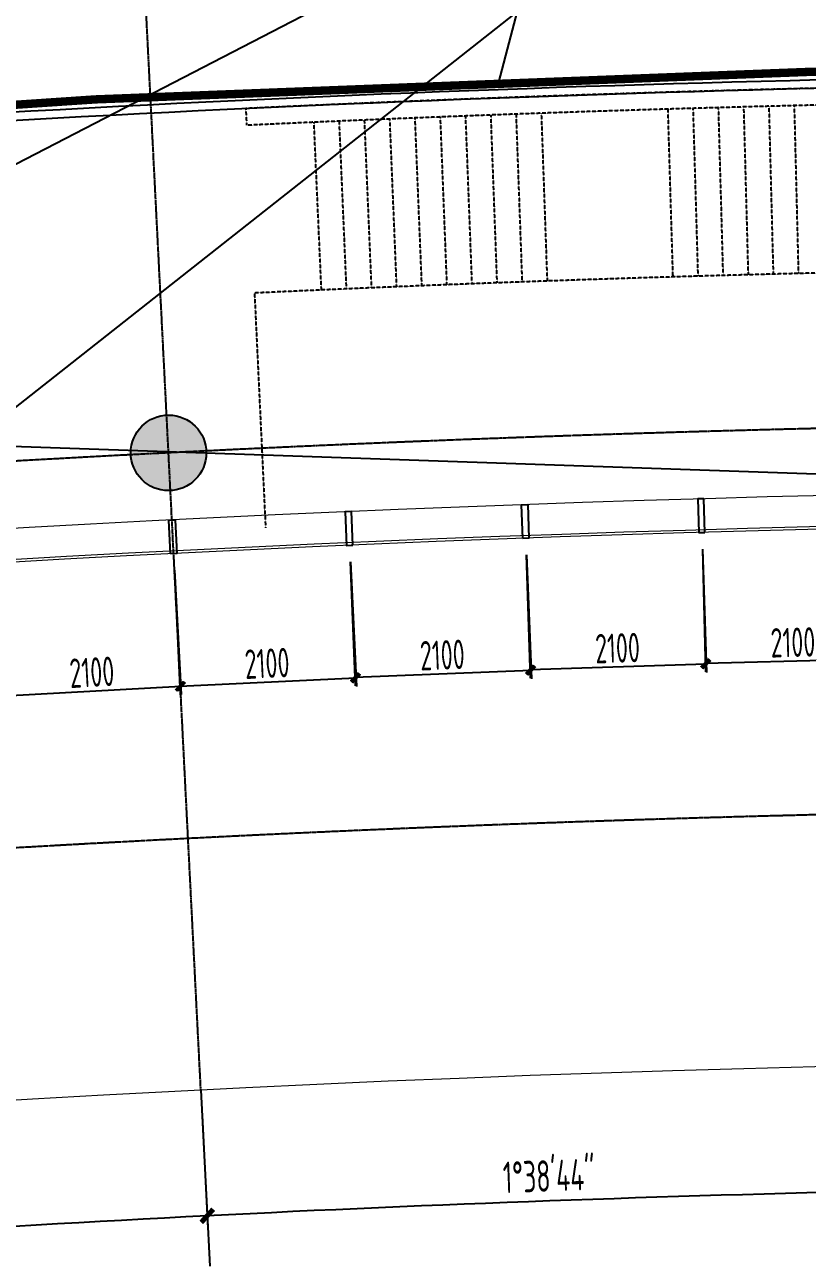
# Model space of a CAD drawing. Header units: millimetres. Extents: x 11515858 to 24947533, y -12784974 to -6116114.
# Drawn here: x 11762143 to 11771468, y -6410509 to -6395756 of the extents above; entities that cross this region are included whole.
import ezdxf

# ---------------------------------------------------------------- set-up
doc = ezdxf.new("R2010")
doc.units = ezdxf.units.MM
doc.header["$LTSCALE"] = 10
for name, pattern in [('A2-RG-AXIS$0$CENTER', [2, 1.25, -0.25, 0.25, -0.25]), ('A2-RG-AXIS$0$DOTE', [2.42, 2, -0.2, 0.02, -0.2]), ('A2-RI-F2$0$DASHDOT2', [0.5, 0.25, -0.125, 0, -0.125]), ('A2-RI-F2$0$DASHED2', [0.375, 0.25, -0.125]), ('A2-RV-F2$0$HIDDEN2', [0.1875, 0.125, -0.0625])]:
    doc.linetypes.add(name, pattern=pattern)
for name, color, linetype in [('A2-RB-F2$0$A-DIMS-100', 1, 'Continuous'), ('A2-RG-AXIS$0$A-AXIS', 1, 'Continuous'), ('A2-RG-AXIS$0$A-DIMS-100', 1, 'Continuous'), ('A2-RG-AXIS$0$A-GRID', 1, 'A2-RG-AXIS$0$CENTER'), ('A2-RI-F2$0$A-DOOR-ROLL', 2, 'A2-RI-F2$0$DASHED2'), ('A2-RI-F2$0$A-STRS', 50, 'Continuous'), ('A2-RI-F2$0$A-STRS-HRAL', 80, 'Continuous'), ('A2-RI-F2$0$A-SYMB', 4, 'Continuous'), ('A2-RI-F2$0$A-SYMB-VOID', 35, 'Continuous'), ('A2-RI-F2$0$an-wndw-mull-v', 3, 'Continuous'), ('A2-RS-F2$0$A-HATH-GRAY', 8, 'Continuous'), ('A2-RS-F2$0$A-WALL-CONC', 6, 'Continuous'), ('A2-RV-F2$0$an-flor-abov', 2, 'A2-RV-F2$0$HIDDEN2')]:
    doc.layers.add(name, color=color, linetype=linetype)
for name, color, linetype, lineweight in [('A2-RI-F2$0$A-DETL-LLIN', 3, 'Continuous', 5), ('A2-RI-F2$0$A-FLOR-STRS', 2, 'Continuous', 5), ('A2-RI-F2$0$A-GLAZ', 140, 'Continuous', 5)]:
    doc.layers.add(name, color=color, linetype=linetype, lineweight=lineweight)
doc.styles.add('A2-RB-F2$0$XD2008', font='hzs.shx', dxfattribs={"width": 0.7, "bigfont": 'hztxt.shx'})
doc.styles.add('A2-RG-AXIS$0$XD2008', font='hzs.shx', dxfattribs={"width": 0.7, "bigfont": 'hztxt.shx'})
doc.dimstyles.new('A2-RB-F2$0$XD100$0', dxfattribs={"dimscale": 100, "dimtxt": 3.5, "dimasz": 1, "dimexe": 1, "dimexo": 2, "dimgap": 0.5, "dimtad": 1, "dimdec": 0, "dimdsep": 46, "dimtxsty": 'A2-RB-F2$0$XD2008', "dimblk1": 'A2-RB-F2$0$_ArchTick', "dimblk2": 'A2-RB-F2$0$_ArchTick', "dimsah": 1, "dimcen": 2.5, "dimclrt": 4, "dimaunit": 1, "dimadec": 0, "dimazin": 0, "dimtfac": 1, "dimtdec": 0, "dimtix": 1, "dimtmove": 1, "dimatfit": 3, "dimfxl": 0, "dimtolj": 1, "dimtzin": 0, "dimarcsym": 0})
doc.dimstyles.new('A2-RG-AXIS$0$XD150', dxfattribs={"dimscale": 300, "dimtxt": 2.5, "dimasz": 1.5, "dimexe": 1, "dimexo": 2, "dimgap": 0.5, "dimtad": 1, "dimdec": 0, "dimdsep": 46, "dimtxsty": 'A2-RG-AXIS$0$XD2008', "dimcen": 2.5, "dimclrt": 4, "dimaunit": 1, "dimadec": 3, "dimazin": 0, "dimtfac": 1, "dimtdec": 0, "dimtmove": 2, "dimatfit": 3, "dimfxl": 0, "dimtolj": 1, "dimtzin": 0, "dimarcsym": 0})

# ---------------------------------------------------------------- blocks, each defined once
blk = doc.blocks.new('A2-RG-AXIS$0$_ArchTick')
at = {"color": 0, "linetype": 'ByBlock', "const_width": 0.4}
blk.add_lwpolyline([(-0.5, -0.5), (0.5, 0.5)], dxfattribs=at)
blk = doc.blocks.new('*D1272')
at = {"layer": 'A2-RG-AXIS$0$A-DIMS-100', "color": 0, "lineweight": -2, "ltscale": 3, "transparency": 16777216}
for p, q in [((11764257, -6408745), (11764325, -6410094)), ((11756067, -6409279), (11756174, -6410624))]:
    blk.add_line(p, q, dxfattribs=at)
blk.add_arc((11778731, -6694179), 284600, 92.90285, 94.54827, dxfattribs=at)
at = {"layer": 'Defpoints', "color": 0, "ltscale": 3, "transparency": 16777216}
for p in [(11764242, -6408446), (11756043, -6408980), (11761598, -6410095), (11778731, -6694179)]:
    blk.add_point(p, dxfattribs=at)
at = {"layer": 'A2-RG-AXIS$0$A-DIMS-100', "color": 0, "lineweight": -2, "ltscale": 3, "transparency": 16777216, "xscale": 150, "yscale": 150, "zscale": 150}
for p, rotation in [((11764318, -6409944), 2.902847624927414), ((11756162, -6410475), 184.5482663924224)]:
    blk.add_blockref('A2-RG-AXIS$0$_ArchTick', p, dxfattribs=dict(at, rotation=rotation))
at = {"layer": 'A2-RG-AXIS$0$A-DIMS-100', "color": 4, "ltscale": 3, "transparency": 16777216, "insert": (11760219, -6409883), "char_height": 375, "attachment_point": 5, "rotation": 3.7256, "style": 'A2-RG-AXIS$0$XD2008'}
blk.add_mtext('\\A1;1°38\'44"', dxfattribs=at)
blk = doc.blocks.new('*D1241')
at = {"layer": 'A2-RG-AXIS$0$A-DIMS-100', "color": 0, "lineweight": -2, "ltscale": 3, "transparency": 16777216}
for p, q in [((11772459, -6408448), (11772489, -6409797)), ((11764257, -6408745), (11764325, -6410094))]:
    blk.add_line(p, q, dxfattribs=at)
blk.add_arc((11778731, -6694179), 284600, 91.25743, 92.90285, dxfattribs=at)
at = {"layer": 'Defpoints', "color": 0, "ltscale": 3, "transparency": 16777216}
for p in [(11772452, -6408148), (11764242, -6408446), (11769762, -6409720), (11778731, -6694179)]:
    blk.add_point(p, dxfattribs=at)
at = {"layer": 'A2-RG-AXIS$0$A-DIMS-100', "color": 0, "lineweight": -2, "ltscale": 3, "transparency": 16777216, "xscale": 150, "yscale": 150, "zscale": 150}
for p, rotation in [((11772485, -6409647), 1.257427168479658), ((11764318, -6409944), 182.9028459285604)]:
    blk.add_blockref('A2-RG-AXIS$0$_ArchTick', p, dxfattribs=dict(at, rotation=rotation))
at = {"layer": 'A2-RG-AXIS$0$A-DIMS-100', "color": 4, "ltscale": 3, "transparency": 16777216, "insert": (11768390, -6409468), "char_height": 375, "attachment_point": 5, "rotation": 2.0801, "style": 'A2-RG-AXIS$0$XD2008'}
blk.add_mtext('\\A1;1°38\'44"', dxfattribs=at)
blk = doc.blocks.new('A2-RV-F2')
at = {"layer": 'A2-RV-F2$0$an-flor-abov', "ltscale": 2}
for points in [[(11779849, -6401431), (11779869, -6396429, 0.012677), (11764777, -6396754), (11764787, -6396954)], [(11764788, -6396954, -0.006503), (11772523, -6396692)], [(11773761, -6398669, 0.007515), (11764881, -6398952, 0.007515)]]:
    blk.add_lwpolyline(points, format="xyb", dxfattribs=at)
for points in [[(11769869, -6398760), (11769809, -6396761)], [(11770168, -6398751), (11770110, -6396752)], [(11770467, -6398743), (11770411, -6396743)], [(11770767, -6398734), (11770713, -6396735)], [(11771066, -6398726), (11771014, -6396727)], [(11771366, -6398719), (11771316, -6396719)], [(11765978, -6398902), (11765892, -6396904)], [(11766277, -6398890), (11766193, -6396891)], [(11766576, -6398877), (11766494, -6396879)], [(11766876, -6398865), (11766795, -6396867)], [(11767175, -6398853), (11767097, -6396855)], [(11767474, -6398842), (11767398, -6396843)], [(11767773, -6398830), (11767699, -6396832)], [(11768073, -6398819), (11768001, -6396821)], [(11768372, -6398809), (11768302, -6396810)], [(11765679, -6398916), (11765590, -6396917)], [(11764881, -6398952), (11765013, -6401750)]]:
    blk.add_lwpolyline(points, dxfattribs=at)
blk = doc.blocks.new('A2-RB-F2$0$_ArchTick')
at = {"color": 0, "linetype": 'ByBlock', "const_width": 0.4}
blk.add_lwpolyline([(-0.5, -0.5), (0.5, 0.5)], dxfattribs=at)
blk = doc.blocks.new('*D1815')
at = {"layer": 'A2-RB-F2$0$A-DIMS-100', "color": 0, "lineweight": -2, "transparency": 16777216}
for p, q in [((11761832, -6402368), (11761912, -6403850)), ((11763929, -6402254), (11764009, -6403736)), ((11761907, -6403750), (11764004, -6403636))]:
    blk.add_line(p, q, dxfattribs=at)
at = {"layer": 'Defpoints', "color": 0, "transparency": 16777216}
for p in [(11763918, -6402054), (11761821, -6402168), (11764004, -6403636)]:
    blk.add_point(p, dxfattribs=at)
at = {"layer": 'A2-RB-F2$0$A-DIMS-100', "color": 0, "lineweight": -2, "transparency": 16777216, "xscale": 100, "yscale": 100, "zscale": 100}
for p, rotation in [((11761907, -6403750), 183.1085219503649), ((11764004, -6403636), 3.108521950364905)]:
    blk.add_blockref('A2-RB-F2$0$_ArchTick', p, dxfattribs=dict(at, rotation=rotation))
at = {"layer": 'A2-RB-F2$0$A-DIMS-100', "color": 4, "transparency": 16777216, "insert": (11762943, -6403469), "char_height": 350, "attachment_point": 5, "rotation": 3.1085, "style": 'A2-RB-F2$0$XD2008'}
blk.add_mtext('\\A1;2100', dxfattribs=at)
blk = doc.blocks.new('*D1816')
at = {"layer": 'A2-RB-F2$0$A-DIMS-100', "color": 0, "lineweight": -2, "transparency": 16777216}
for p, q in [((11770218, -6402003), (11770256, -6403465)), ((11772317, -6401949), (11772355, -6403411)), ((11772352, -6403311), (11770253, -6403365))]:
    blk.add_line(p, q, dxfattribs=at)
at = {"layer": 'Defpoints', "color": 0, "transparency": 16777216}
for p in [(11772312, -6401749), (11770213, -6401803), (11770253, -6403365)]:
    blk.add_point(p, dxfattribs=at)
at = {"layer": 'A2-RB-F2$0$A-DIMS-100', "color": 0, "lineweight": -2, "transparency": 16777216, "xscale": 100, "yscale": 100, "zscale": 100}
for p, rotation in [((11772352, -6403311), 1.481647512693893), ((11770253, -6403365), 181.4816475126939)]:
    blk.add_blockref('A2-RB-F2$0$_ArchTick', p, dxfattribs=dict(at, rotation=rotation))
at = {"layer": 'A2-RB-F2$0$A-DIMS-100', "color": 4, "transparency": 16777216, "insert": (11771297, -6403113), "char_height": 350, "attachment_point": 5, "rotation": 1.4816, "style": 'A2-RB-F2$0$XD2008'}
blk.add_mtext('\\A1;2100', dxfattribs=at)
blk = doc.blocks.new('*D1817')
at = {"layer": 'A2-RB-F2$0$A-DIMS-100', "color": 0, "lineweight": -2, "transparency": 16777216}
for p, q in [((11768120, -6402071), (11768168, -6403540)), ((11770219, -6402003), (11770267, -6403472)), ((11770264, -6403372), (11768165, -6403440))]:
    blk.add_line(p, q, dxfattribs=at)
at = {"layer": 'Defpoints', "color": 0, "transparency": 16777216}
for p in [(11768114, -6401871), (11770213, -6401803), (11768165, -6403440)]:
    blk.add_point(p, dxfattribs=at)
at = {"layer": 'A2-RB-F2$0$A-DIMS-100', "color": 0, "lineweight": -2, "transparency": 16777216, "xscale": 100, "yscale": 100, "zscale": 100}
for p, rotation in [((11768165, -6403440), 181.8558990192602), ((11770264, -6403372), 1.855899019260159)]:
    blk.add_blockref('A2-RB-F2$0$_ArchTick', p, dxfattribs=dict(at, rotation=rotation))
at = {"layer": 'A2-RB-F2$0$A-DIMS-100', "color": 4, "transparency": 16777216, "insert": (11769207, -6403181), "char_height": 350, "attachment_point": 5, "rotation": 1.8559, "style": 'A2-RB-F2$0$XD2008'}
blk.add_mtext('\\A1;2100', dxfattribs=at)
blk = doc.blocks.new('*D1818')
at = {"layer": 'A2-RB-F2$0$A-DIMS-100', "color": 0, "lineweight": -2, "transparency": 16777216}
for p, q in [((11768122, -6402071), (11768181, -6403547)), ((11766023, -6402155), (11766082, -6403631)), ((11768177, -6403447), (11766078, -6403531))]:
    blk.add_line(p, q, dxfattribs=at)
at = {"layer": 'Defpoints', "color": 0, "transparency": 16777216}
for p in [(11768114, -6401871), (11766015, -6401955), (11766078, -6403531)]:
    blk.add_point(p, dxfattribs=at)
at = {"layer": 'A2-RB-F2$0$A-DIMS-100', "color": 0, "lineweight": -2, "transparency": 16777216, "xscale": 100, "yscale": 100, "zscale": 100}
for p, rotation in [((11768177, -6403447), 2.285815484964377), ((11766078, -6403531), 182.2858154849644)]:
    blk.add_blockref('A2-RB-F2$0$_ArchTick', p, dxfattribs=dict(at, rotation=rotation))
at = {"layer": 'A2-RB-F2$0$A-DIMS-100', "color": 4, "transparency": 16777216, "insert": (11767119, -6403264), "char_height": 350, "attachment_point": 5, "rotation": 2.2858, "style": 'A2-RB-F2$0$XD2008'}
blk.add_mtext('\\A1;2100', dxfattribs=at)
blk = doc.blocks.new('*D1819')
at = {"layer": 'A2-RB-F2$0$A-DIMS-100', "color": 0, "lineweight": -2, "transparency": 16777216}
for p, q in [((11766025, -6402155), (11766095, -6403638)), ((11763927, -6402254), (11763997, -6403737)), ((11766090, -6403538), (11763992, -6403637))]:
    blk.add_line(p, q, dxfattribs=at)
at = {"layer": 'Defpoints', "color": 0, "transparency": 16777216}
for p in [(11763918, -6402054), (11766015, -6401955), (11763992, -6403637)]:
    blk.add_point(p, dxfattribs=at)
at = {"layer": 'A2-RB-F2$0$A-DIMS-100', "color": 0, "lineweight": -2, "transparency": 16777216, "xscale": 100, "yscale": 100, "zscale": 100}
for p, rotation in [((11766090, -6403538), 2.697172650766086), ((11763992, -6403637), 182.697172650766)]:
    blk.add_blockref('A2-RB-F2$0$_ArchTick', p, dxfattribs=dict(at, rotation=rotation))
at = {"layer": 'A2-RB-F2$0$A-DIMS-100', "color": 4, "transparency": 16777216, "insert": (11765031, -6403363), "char_height": 350, "attachment_point": 5, "rotation": 2.6972, "style": 'A2-RB-F2$0$XD2008'}
blk.add_mtext('\\A1;2100', dxfattribs=at)
blk = doc.blocks.new('A2-RS-F2')
at = {"layer": 'A2-RS-F2$0$A-HATH-GRAY', "ltscale": 3}
h = blk.add_hatch(color=256, dxfattribs=at)
h.paths.add_polyline_path([(11780371, -6378133), (11781371, -6378140), (11781380, -6376840), (11780380, -6376833)])
h.paths.add_polyline_path([(11771295, -6378216), (11772295, -6378194), (11772267, -6376895), (11771267, -6376916)])
h.paths.add_polyline_path([(11789445, -6378310), (11790445, -6378346), (11790491, -6377046), (11789491, -6377011)])
h.paths.add_polyline_path([(11794061, -6377996), (11794660, -6378034), (11794711, -6377236), (11794112, -6377197)])
h.paths.add_polyline_path([(11762226, -6378560), (11763225, -6378509), (11763159, -6377211), (11762160, -6377261)])
h.paths.add_polyline_path([(11756054, -6378846), (11756851, -6378783), (11756756, -6377587), (11755959, -6377650)])
h.paths.add_polyline_path([(11801644, -6378462), (11802243, -6378500), (11802294, -6377702), (11801696, -6377663)])
h.paths.add_polyline_path([(11751557, -6379698), (11752355, -6379635), (11752220, -6377940), (11751422, -6378003)])
h.paths.add_polyline_path([(11807664, -6379406), (11808460, -6379480), (11808572, -6378285), (11807775, -6378211)])
h.paths.add_polyline_path([(11816585, -6380403), (11817577, -6380525), (11817736, -6379235), (11816743, -6379113)])
h.paths.add_polyline_path([(11825579, -6381619), (11826568, -6381768), (11826763, -6380483), (11825774, -6380333)])
h.paths.add_polyline_path([(11793833, -6381539), (11794432, -6381577), (11794483, -6380779), (11793885, -6380740)])
h.paths.add_polyline_path([(11801417, -6382005), (11802015, -6382043), (11802067, -6381245), (11801468, -6381206)])
h.paths.add_polyline_path([(11834536, -6383085), (11835520, -6383263), (11835752, -6381984), (11834768, -6381806)])
h.paths.add_polyline_path([(11843442, -6384837), (11844420, -6385043), (11844688, -6383771), (11843710, -6383565)])
h.paths.add_polyline_path([(11849707, -6386048), (11850486, -6386227), (11850721, -6385255), (11849941, -6385076)])
h.paths.add_polyline_path([(11756691, -6386871), (11757489, -6386806), (11757394, -6385612), (11756597, -6385675)])
h.paths.add_polyline_path([(11752176, -6387474), (11752973, -6387410), (11752838, -6385716), (11752041, -6385779)])
h.paths.add_polyline_path([(11854132, -6387107), (11854912, -6387286), (11855146, -6386314), (11854366, -6386134)])
h.paths.add_polyline_path([(11793236, -6390821), (11793835, -6390859), (11793887, -6390061), (11793288, -6390022)])
h.paths.add_polyline_path([(11800820, -6391286), (11801419, -6391324), (11801470, -6390526), (11800871, -6390487)])
h.paths.add_polyline_path([(11847832, -6393825), (11848612, -6394005), (11848846, -6393033), (11848067, -6392853)])
h.paths.add_polyline_path([(11780263, -6394032), (11781263, -6394039), (11781272, -6392739), (11780272, -6392732)])
h.paths.add_polyline_path([(11771644, -6394112), (11772644, -6394090), (11772615, -6392791), (11771616, -6392812)])
h.paths.add_polyline_path([(11788881, -6394200), (11789880, -6394236), (11789926, -6392936), (11788927, -6392901)])
h.paths.add_polyline_path([(11793009, -6394364), (11793607, -6394402), (11793659, -6393604), (11793060, -6393565)])
h.paths.add_polyline_path([(11763031, -6394440), (11764030, -6394389), (11763964, -6393090), (11762965, -6393141)])
h.paths.add_polyline_path([(11757323, -6394797), (11758120, -6394731), (11758025, -6393537), (11757227, -6393600)])
h.paths.add_polyline_path([(11800592, -6394829), (11801191, -6394867), (11801242, -6394069), (11800643, -6394030)])
h.paths.add_polyline_path([(11852257, -6394884), (11853037, -6395064), (11853271, -6394091), (11852492, -6393912)])
h.paths.add_polyline_path([(11752786, -6395149), (11753584, -6395086), (11753449, -6393391), (11752652, -6393455)])
h.paths.add_polyline_path([(11806189, -6395237), (11806985, -6395311), (11807096, -6394116), (11806300, -6394042)])
h.paths.add_polyline_path([(11814656, -6396186), (11815648, -6396307), (11815806, -6395017), (11814813, -6394896)])
h.paths.add_polyline_path([(11823198, -6397340), (11824186, -6397490), (11824381, -6396205), (11823392, -6396055)])
h.paths.add_polyline_path([(11831682, -6398729), (11832663, -6398921), (11832913, -6397645), (11831931, -6397453)])
h.paths.add_polyline_path([(11840164, -6400383), (11841142, -6400589), (11841411, -6399317), (11840432, -6399110)])
edge = h.paths.add_edge_path()
edge.add_arc((11772286, -6400549), 450, 0, 360)
edge = h.paths.add_edge_path()
edge.add_arc((11789152, -6400664), 450, 0, 360)
edge = h.paths.add_edge_path()
edge.add_arc((11763857, -6400856), 450, 0, 360)
h.paths.add_polyline_path([(11845946, -6401652), (11846725, -6401831), (11846960, -6400859), (11846180, -6400679)])
edge = h.paths.add_edge_path()
edge.add_arc((11797576, -6401084), 450, 0, 360)
edge = h.paths.add_edge_path()
edge.add_arc((11755441, -6401404), 451, 0, 360)
edge = h.paths.add_edge_path()
edge.add_arc((11805984, -6401746), 450, 0, 360)
h.paths.add_polyline_path([(11850371, -6402710), (11851151, -6402890), (11851385, -6401917), (11850605, -6401738)])
edge = h.paths.add_edge_path()
edge.add_arc((11814369, -6402649), 450, 0, 360)
edge = h.paths.add_edge_path()
edge.add_arc((11822726, -6403793), 450, 0, 360)
edge = h.paths.add_edge_path()
edge.add_arc((11831046, -6405176), 450, 0, 360)
edge = h.paths.add_edge_path()
edge.add_arc((11839323, -6406797), 451, 0, 360)
edge = h.paths.add_edge_path()
edge.add_arc((11847549, -6408655), 451, 0, 360)
edge = h.paths.add_edge_path()
edge.add_arc((11780719, -6400485), 450, 0, 360)
at = {"layer": 'A2-RS-F2$0$A-WALL-CONC'}
blk.add_circle((11763857, -6400856), 450, dxfattribs=at)
blk = doc.blocks.new('A2-RI-F2$0$5yrthfh')
at = {"layer": 'A2-RI-F2$0$an-wndw-mull-v'}
blk.add_lwpolyline([(3, -37), (402, -3), (396, 71), (-3, 37), (3, -37)], close=True, dxfattribs=at)
blk = doc.blocks.new('A2-RI-F2$0$564hysrthtdh')
for p, rotation in [((14771, -400), 86.84278851362087), ((10575, -552), 87.66548862022124)]:
    blk.add_blockref('A2-RI-F2$0$5yrthfh', p, dxfattribs=dict(rotation=rotation))
at = {"xscale": -1}
for p, rotation in [((12673, -469), 276.9063122058509), ((8477, -651), 277.7288413582167)]:
    blk.add_blockref('A2-RI-F2$0$5yrthfh', p, dxfattribs=dict(at, rotation=rotation))
blk = doc.blocks.new('A2-RG-AXIS')
at = {"layer": 'A2-RG-AXIS$0$A-AXIS', "ltscale": 3}
blk.add_line((11764241.9, -6408445.8), (11764348.2, -6410543.1), dxfattribs=at)
at = {"layer": 'A2-RG-AXIS$0$A-GRID', "linetype": 'A2-RG-AXIS$0$DOTE'}
blk.add_line((11764241.9, -6408445.8), (11762206, -6368297.4), dxfattribs=at)
for radius, start, end in [(304100, 75.589285, 95.407644), (300800, 75.589285, 95.407644), (293700, 75.589281, 95.407645), (289100, 75.589281, 95.407645)]:
    blk.add_arc((11778730.7, -6694178.7), radius, start, end, dxfattribs=at)
at = {"layer": 'A2-RG-AXIS$0$A-DIMS-100', "ltscale": 3}
for base, p1, p2, picture, middle in [((11769761.9, -6409720.1), (11772452.4, -6408147.6), (11764241.9, -6408445.8), '*D1241', (11768389.7, -6409468.2)), ((11761597.7, -6410094.9), (11764241.9, -6408445.8), (11756043.3, -6408979.7), '*D1272', (11760218.8, -6409882.6))]:
    dim = blk.add_angular_dim_3p(base=base, center=(11778730.7, -6694178.7), p1=p1, p2=p2, dimstyle='A2-RG-AXIS$0$XD150', override={"dimscale": 150, "dimasz": 1, "dimblk": 'A2-RG-AXIS$0$_ArchTick', "dimadec": 4}, dxfattribs=at)
    dim.commit()
    dim.dimension.update_dxf_attribs({"geometry": picture, "text_midpoint": middle})
blk = doc.blocks.new('A2-RB-F2')
at = {"layer": 'A2-RB-F2$0$A-DIMS-100'}
for p1, p2, distance, picture, middle in [((11772312, -6401749.2), (11770212.7, -6401803.4), 1562.5, '*D1816', (11771296.9, -6403113.4)), ((11768113.8, -6401871.5), (11766015.4, -6401955.2), 1577.2, '*D1818', (11767118.5, -6403264.5)), ((11770212.7, -6401803.4), (11768113.8, -6401871.5), 1569.4, '*D1817', (11769206.8, -6403181.1)), ((11761820.9, -6402167.9), (11763917.8, -6402054), -1584.7, '*D1815', (11762943, -6403468.7)), ((11766015.4, -6401955.2), (11763917.8, -6402054), 1584.7, '*D1819', (11765030.6, -6403362.8))]:
    dim = blk.add_aligned_dim(p1=p1, p2=p2, distance=distance, dimstyle='A2-RB-F2$0$XD100$0', dxfattribs=at)
    dim.commit()
    dim.dimension.update_dxf_attribs({"geometry": picture, "text_midpoint": middle})
blk = doc.blocks.new('A2-RI-F2')
at = {"layer": 'A2-RI-F2$0$A-DETL-LLIN'}
blk.add_arc((11778731, -6694179), 286100, 74.62894, 96.36799, dxfattribs=at)
at = {"layer": 'A2-RI-F2$0$A-DOOR-ROLL', "linetype": 'A2-RI-F2$0$DASHDOT2', "const_width": 100}
blk.add_lwpolyline([(11780049, -6401432), (11780070, -6396232, 0.021514), (11754460, -6397219)], format="xyb", dxfattribs=at)
at = {"layer": 'A2-RI-F2$0$A-GLAZ'}
for radius, start, end in [(292900, 76.32124, 94.67251), (292500, 76.24299, 94.75087), (292530, 76.24887, 94.74499)]:
    blk.add_arc((11778731, -6694179), radius, start, end, dxfattribs=at)
at = {"layer": 'A2-RI-F2$0$A-STRS-HRAL', "ltscale": 0.25}
for radius, start, end in [(297750, 90.38289, 94.6724), (297850, 90.36366, 94.65316)]:
    blk.add_arc((11778731, -6694179), radius, start, end, dxfattribs=at)
at = {"layer": 'A2-RI-F2$0$A-SYMB'}
blk.add_lwpolyline([(11767792, -6396440), (11768077, -6395347), (11769430, -6395347)], dxfattribs=at)
at = {"layer": 'A2-RI-F2$0$A-SYMB-VOID', "ltscale": 500}
blk.add_lwpolyline([(11754327, -6397429), (11756784, -6400599), (11776773, -6401285)], dxfattribs=at)
at = {"layer": 'Defpoints', "color": 3}
for p, q in [((11769257, -6394617), (11742984, -6415330)), ((11767210, -6394745), (11732870, -6412486))]:
    blk.add_line(p, q, dxfattribs=at)
for name, p in [('A2-RS-F2', (0, 0)), ('A2-RI-F2$0$564hysrthtdh', (11755441, -6401404))]:
    blk.add_blockref(name, p)
at = {"layer": 'A2-RI-F2$0$A-FLOR-STRS'}
blk.add_blockref('A2-RG-AXIS', (0, 0), dxfattribs=at)
at = {"layer": 'A2-RI-F2$0$A-STRS', "linetype": 'Continuous'}
blk.add_blockref('A2-RB-F2', (0, 0), dxfattribs=at)

msp = doc.modelspace()

# ---------------------------------------------------------------- block references
for name in ['A2-RI-F2', 'A2-RB-F2', 'A2-RG-AXIS', 'A2-RS-F2', 'A2-RV-F2']:
    msp.add_blockref(name, (0, 0))

doc.saveas('drawing.dxf')
